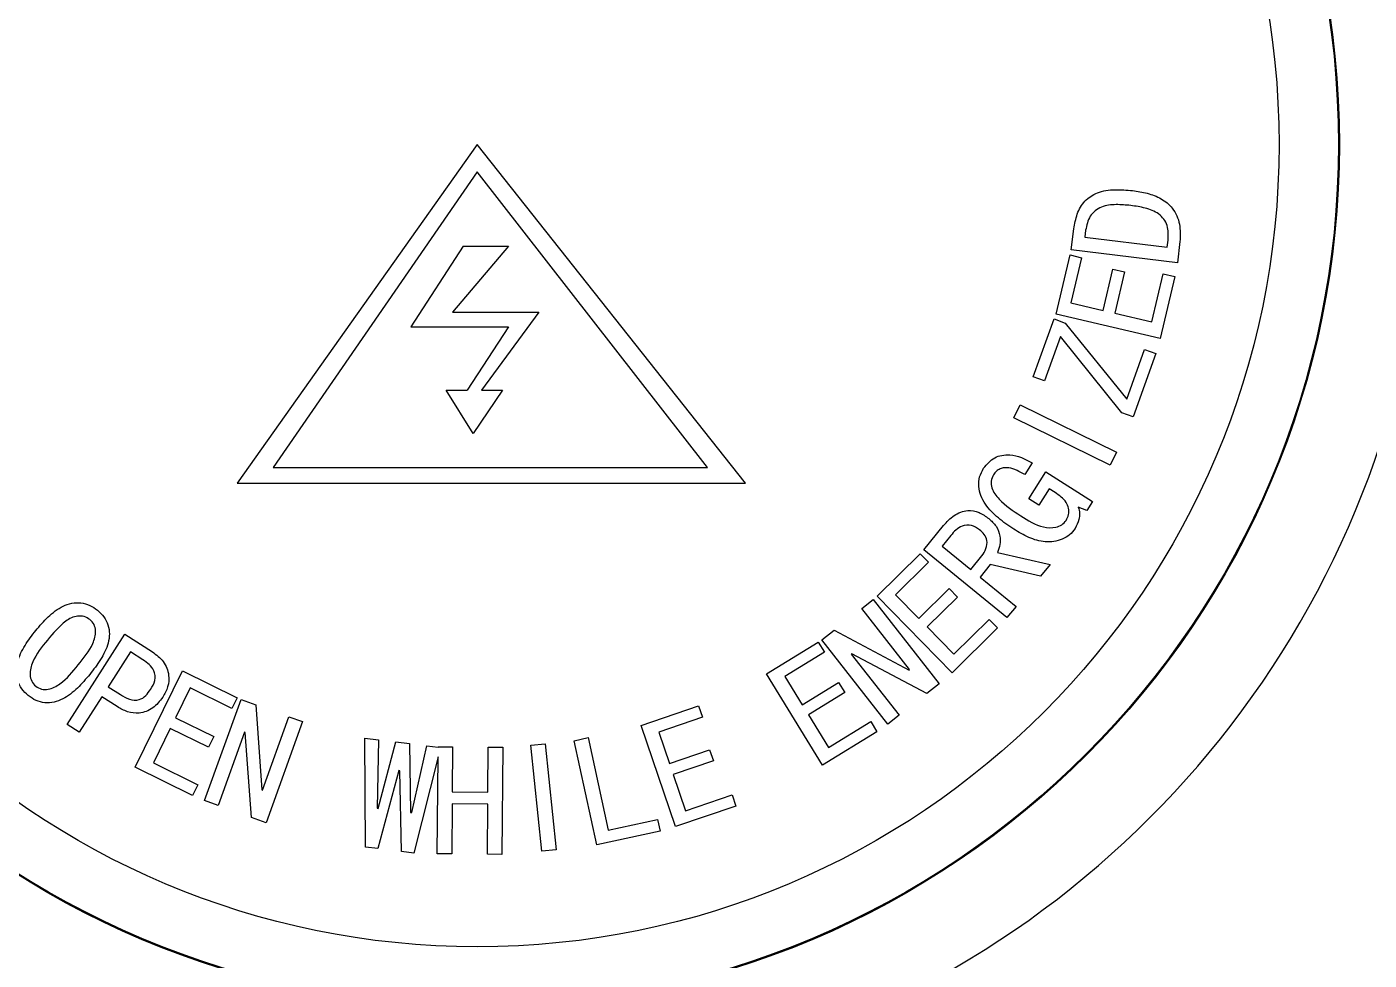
# Model space of a CAD drawing. Header units: millimetres. Extents: x 1846 to 4892, y 508 to 2661.
# Drawn here: x 4079.3 to 4192.2, y 2147.1 to 2225.5 of the extents above; entities that cross this region are included whole.
import ezdxf

# ---------------------------------------------------------------- set-up
doc = ezdxf.new("R2010")
doc.units = ezdxf.units.MM

msp = doc.modelspace()

# ---------------------------------------------------------------- linework, layer by layer
at = {"color": 7, "linetype": 'Continuous', "lineweight": 25}
for p, q in [((4117.19, 2215.665), (4097.012, 2187.204)), ((4139.762, 2187.204), (4117.19, 2215.665)), ((4117.19, 2213.372), (4100.035, 2188.507)), ((4136.567, 2188.507), (4117.19, 2213.372)), ((4167.148, 2206.801), (4167.363, 2208.575)), ((4168.353, 2208.454), (4168.283, 2207.881)), ((4168.283, 2207.881), (4175.218, 2207.043)), ((4116.018, 2207.104), (4111.601, 2200.34)), ((4119.815, 2207.104), (4115.121, 2201.583)), ((4116.018, 2207.104), (4119.815, 2207.104)), ((4176.064, 2205.722), (4167.148, 2206.801)), ((4175.218, 2207.043), (4175.289, 2207.616)), ((4176.279, 2207.495), (4176.064, 2205.722)), ((4165.866, 2201.413), (4167.039, 2206.375)), ((4167.039, 2206.375), (4168.012, 2206.145)), ((4168.012, 2206.145), (4167.117, 2202.358)), ((4169.829, 2201.717), (4170.651, 2205.196)), ((4170.651, 2205.196), (4171.624, 2204.966)), ((4171.624, 2204.966), (4170.801, 2201.487)), ((4173.922, 2200.75), (4174.877, 2204.793)), ((4175.85, 2204.563), (4174.616, 2199.344)), ((4174.877, 2204.793), (4175.85, 2204.563)), ((4167.117, 2202.358), (4169.829, 2201.717)), ((4115.121, 2201.583), (4122.368, 2201.583)), ((4122.368, 2201.583), (4117.561, 2195.026)), ((4163.945, 2196.127), (4165.699, 2200.999)), ((4165.699, 2200.999), (4166.642, 2200.659)), ((4174.616, 2199.344), (4165.866, 2201.413)), ((4170.801, 2201.487), (4173.922, 2200.75)), ((4111.601, 2200.34), (4119.815, 2200.34)), ((4119.815, 2200.34), (4116.344, 2195.026)), ((4166.642, 2200.659), (4171.804, 2194.25)), ((4166.229, 2199.515), (4164.888, 2195.788)), ((4171.393, 2193.108), (4166.229, 2199.515)), ((4171.804, 2194.25), (4173.307, 2198.425)), ((4174.251, 2198.086), (4172.336, 2192.768)), ((4173.307, 2198.425), (4174.251, 2198.086)), ((4164.888, 2195.788), (4163.945, 2196.127)), ((4114.569, 2195.026), (4116.344, 2195.026)), ((4116.847, 2191.368), (4114.569, 2195.026)), ((4119.331, 2195.026), (4116.847, 2191.368)), ((4117.561, 2195.026), (4119.331, 2195.026)), ((4162.319, 2192.695), (4162.853, 2193.783)), ((4162.853, 2193.783), (4170.937, 2189.807)), ((4172.336, 2192.768), (4171.393, 2193.108)), ((4170.403, 2188.719), (4162.319, 2192.695)), ((4170.937, 2189.807), (4170.403, 2188.719)), ((4100.035, 2188.507), (4136.567, 2188.507)), ((4163.864, 2188.896), (4163.241, 2187.92)), ((4163.57, 2185.894), (4165.018, 2188.158)), ((4165.018, 2188.158), (4168.921, 2185.66)), ((4097.012, 2187.204), (4139.762, 2187.204)), ((4165.293, 2186.733), (4164.412, 2185.356)), ((4165.781, 2186.421), (4165.293, 2186.733)), ((4164.412, 2185.356), (4163.57, 2185.894)), ((4168.439, 2184.906), (4167.732, 2185.173)), ((4168.921, 2185.66), (4168.439, 2184.906)), ((4154.737, 2181.598), (4156.4, 2183.645)), ((4157.012, 2182.807), (4156.279, 2181.906)), ((4156.279, 2181.906), (4158.694, 2179.945)), ((4150.809, 2177.694), (4154.449, 2181.271)), ((4154.449, 2181.271), (4155.148, 2180.558)), ((4161.737, 2175.908), (4154.737, 2181.598)), ((4158.694, 2179.945), (4159.626, 2181.091)), ((4160.945, 2181.376), (4165.363, 2180.37)), ((4155.148, 2180.558), (4152.371, 2177.829)), ((4160.337, 2180.376), (4159.472, 2179.312)), ((4164.563, 2179.388), (4160.337, 2180.376)), ((4165.363, 2180.37), (4164.563, 2179.388)), ((4154.326, 2175.84), (4156.877, 2178.347)), ((4156.877, 2178.347), (4157.577, 2177.634)), ((4159.472, 2179.312), (4162.501, 2176.85)), ((4149.526, 2176.669), (4150.479, 2177.417)), ((4150.479, 2177.417), (4156.033, 2170.333)), ((4157.115, 2171.277), (4150.809, 2177.694)), ((4152.371, 2177.829), (4154.326, 2175.84)), ((4157.577, 2177.634), (4155.026, 2175.127)), ((4153.553, 2171.532), (4149.526, 2176.669)), ((4162.501, 2176.85), (4161.737, 2175.908)), ((4155.026, 2175.127), (4157.275, 2172.839)), ((4160.942, 2175.037), (4157.115, 2171.277)), ((4157.275, 2172.839), (4160.24, 2175.751)), ((4160.24, 2175.751), (4160.942, 2175.037)), ((4082.705, 2166.93), (4087.572, 2174.513)), ((4087.572, 2174.513), (4089.878, 2173.034)), ((4141.512, 2171.169), (4145.861, 2173.845)), ((4145.861, 2173.845), (4146.384, 2172.993)), ((4146.171, 2174.039), (4147.206, 2174.85)), ((4151.725, 2166.955), (4146.171, 2174.039)), ((4147.206, 2174.85), (4153.512, 2171.501)), ((4088.052, 2173.016), (4086.172, 2170.088)), ((4089.071, 2172.361), (4088.052, 2173.016)), ((4146.384, 2172.993), (4143.066, 2170.952)), ((4148.692, 2172.871), (4148.649, 2172.838)), ((4148.649, 2172.838), (4152.676, 2167.702)), ((4154.996, 2169.52), (4148.692, 2172.871)), ((4088.43, 2163.349), (4092.424, 2171.432)), ((4092.424, 2171.432), (4097.009, 2169.167)), ((4146.228, 2163.502), (4141.512, 2171.169)), ((4143.066, 2170.952), (4144.528, 2168.576)), ((4144.528, 2168.576), (4147.577, 2170.451)), ((4147.577, 2170.451), (4148.101, 2169.6)), ((4153.512, 2171.501), (4153.553, 2171.532)), ((4086.172, 2170.088), (4087.192, 2169.433)), ((4093.068, 2169.998), (4091.828, 2167.493)), ((4096.567, 2168.269), (4093.068, 2169.998)), ((4148.101, 2169.6), (4145.052, 2167.724)), ((4156.033, 2170.333), (4154.996, 2169.52)), ((4085.632, 2169.246), (4083.724, 2166.275)), ((4086.919, 2168.422), (4085.632, 2169.246)), ((4094.274, 2160.53), (4097.335, 2169.029)), ((4097.009, 2169.167), (4096.567, 2168.269)), ((4097.335, 2169.029), (4098.579, 2168.58)), ((4098.579, 2168.58), (4099.091, 2161.434)), ((4130.986, 2166.846), (4135.808, 2168.487)), ((4135.808, 2168.487), (4136.13, 2167.544)), ((4091.828, 2167.493), (4095.042, 2165.904)), ((4099.142, 2161.415), (4101.362, 2167.578)), ((4102.504, 2167.167), (4099.444, 2158.668)), ((4101.362, 2167.578), (4102.504, 2167.167)), ((4136.13, 2167.544), (4132.452, 2166.29)), ((4145.052, 2167.724), (4146.734, 2164.989)), ((4146.734, 2164.989), (4150.276, 2167.167)), ((4150.276, 2167.167), (4150.801, 2166.315)), ((4152.676, 2167.702), (4151.725, 2166.955)), ((4083.724, 2166.275), (4082.705, 2166.93)), ((4091.385, 2166.594), (4089.96, 2163.711)), ((4094.6, 2165.005), (4091.385, 2166.594)), ((4095.042, 2165.904), (4094.6, 2165.005)), ((4097.639, 2166.282), (4095.419, 2160.118)), ((4097.688, 2166.264), (4097.639, 2166.282)), ((4098.202, 2159.116), (4097.688, 2166.264)), ((4133.878, 2158.347), (4130.986, 2166.846)), ((4132.452, 2166.29), (4133.348, 2163.655)), ((4150.801, 2166.315), (4146.228, 2163.502)), ((4107.79, 2156.62), (4107.751, 2165.783)), ((4107.751, 2165.783), (4108.897, 2165.641)), ((4108.897, 2165.641), (4108.775, 2159.887)), ((4108.878, 2159.875), (4110.357, 2165.464)), ((4110.357, 2165.464), (4111.506, 2165.321)), ((4111.506, 2165.321), (4111.589, 2159.542)), ((4111.695, 2159.528), (4112.966, 2165.142)), ((4112.966, 2165.142), (4113.915, 2165.026)), ((4113.915, 2165.026), (4113.915, 2165.051)), ((4113.915, 2165.051), (4115.126, 2165.042)), ((4115.126, 2165.042), (4115.093, 2161.252)), ((4118.093, 2161.227), (4118.126, 2165.016)), ((4118.126, 2165.016), (4119.336, 2165.005)), ((4119.336, 2165.005), (4119.258, 2156.005)), ((4121.7, 2165.183), (4122.901, 2165.307)), ((4122.622, 2156.266), (4121.7, 2165.183)), ((4122.901, 2165.307), (4123.823, 2156.391)), ((4125.34, 2165.562), (4126.518, 2165.817)), ((4127.247, 2156.812), (4125.34, 2165.562)), ((4126.518, 2165.817), (4128.214, 2158.04)), ((4133.348, 2163.655), (4136.728, 2164.807)), ((4136.728, 2164.807), (4137.05, 2163.863)), ((4089.96, 2163.711), (4093.695, 2161.865)), ((4113.908, 2164.197), (4111.858, 2156.121)), ((4113.837, 2156.051), (4113.908, 2164.197)), ((4137.05, 2163.863), (4133.67, 2162.711)), ((4093.251, 2160.966), (4088.43, 2163.349)), ((4110.591, 2163.052), (4108.833, 2156.493)), ((4110.695, 2163.039), (4110.591, 2163.052)), ((4110.816, 2156.249), (4110.695, 2163.039)), ((4133.67, 2162.711), (4134.703, 2159.678)), ((4093.695, 2161.865), (4093.251, 2160.966)), ((4099.091, 2161.434), (4099.142, 2161.415)), ((4095.419, 2160.118), (4094.274, 2160.53)), ((4115.085, 2160.252), (4115.048, 2156.042)), ((4118.085, 2160.227), (4115.085, 2160.252)), ((4115.093, 2161.252), (4118.093, 2161.227)), ((4134.703, 2159.678), (4138.629, 2161.015)), ((4138.629, 2161.015), (4138.949, 2160.072)), ((4108.775, 2159.887), (4108.878, 2159.875)), ((4111.589, 2159.542), (4111.695, 2159.528)), ((4118.048, 2156.016), (4118.085, 2160.227)), ((4138.949, 2160.072), (4133.878, 2158.347)), ((4099.444, 2158.668), (4098.202, 2159.116)), ((4128.214, 2158.04), (4132.358, 2158.944)), ((4132.358, 2158.944), (4132.568, 2157.971)), ((4132.568, 2157.971), (4127.247, 2156.812)), ((4108.833, 2156.493), (4107.79, 2156.62)), ((4111.858, 2156.121), (4110.816, 2156.249)), ((4115.048, 2156.042), (4113.837, 2156.051)), ((4119.258, 2156.005), (4118.048, 2156.016)), ((4123.823, 2156.391), (4122.622, 2156.266))]:
    msp.add_line(p, q, dxfattribs=at)
for radius in [72.5, 72.418, 67.42]:
    msp.add_circle((4117.19, 2215.665), radius, dxfattribs=at)
for start, end in [(190.6021, 259.3979), (280.6021, 349.3979)]:
    msp.add_arc((4117.19, 2215.665), 80, start, end, dxfattribs=at)
for points, knots in [([(4167.363, 2208.575), (4167.434, 2208.993), (4167.576, 2209.827), (4168.214, 2210.966), (4169.381, 2211.718), (4170.812, 2211.915), (4171.804, 2211.829), (4172.3, 2211.786)], [0, 0, 0, 0, 0.1870649, 0.3734297, 0.5592453, 0.7792922, 1, 1, 1, 1]), ([(4172.3, 2211.786), (4172.712, 2211.722), (4173.536, 2211.595), (4174.722, 2211.166), (4175.767, 2210.308), (4176.352, 2208.973), (4176.303, 2207.988), (4176.279, 2207.495)], [0, 0, 0, 0, 0.18736448, 0.37442493, 0.56063137, 0.77992698, 1, 1, 1, 1]), ([(4172.148, 2210.534), (4171.737, 2210.572), (4170.915, 2210.647), (4169.861, 2210.525), (4169.132, 2210.114), (4168.566, 2209.485), (4168.438, 2208.866), (4168.353, 2208.454)], [0, 0, 0, 0, 0.2508645, 0.5008218, 0.6258859, 0.7509553, 1, 1, 1, 1]), ([(4175.289, 2207.616), (4175.305, 2208.033), (4175.329, 2208.659), (4174.952, 2209.409), (4174.352, 2209.986), (4173.364, 2210.352), (4172.554, 2210.474), (4172.148, 2210.534)], [0, 0, 0, 0, 0.2491512, 0.3742584, 0.4992728, 0.7491603, 1, 1, 1, 1]), ([(4159.769, 2188.452), (4160.051, 2188.792), (4160.615, 2189.472), (4161.888, 2189.644), (4162.976, 2189.404), (4163.568, 2189.066), (4163.864, 2188.896)], [0, 0, 0, 0, 0.2788964, 0.5578251, 0.7786952, 1, 1, 1, 1]), ([(4163.241, 2187.92), (4162.804, 2188.173), (4162.259, 2188.489), (4161.513, 2188.509), (4161.149, 2188.419), (4160.832, 2188.212), (4160.686, 2188.012), (4160.613, 2187.912)], [0, 0, 0, 0, 0.4988165, 0.6242231, 0.7494415, 0.874624, 1, 1, 1, 1]), ([(4162.305, 2183.331), (4161.864, 2183.633), (4160.983, 2184.235), (4159.85, 2185.379), (4159.301, 2186.655), (4159.387, 2187.743), (4159.642, 2188.216), (4159.769, 2188.452)], [0, 0, 0, 0, 0.2509218, 0.5013544, 0.7498363, 0.8748612, 1, 1, 1, 1]), ([(4160.613, 2187.912), (4160.526, 2187.738), (4160.352, 2187.391), (4160.457, 2186.599), (4161.299, 2185.506), (4162.257, 2184.874), (4162.898, 2184.452)], [0, 0, 0, 0, 0.1247529, 0.2495, 0.4985308, 1, 1, 1, 1]), ([(4166.716, 2184.072), (4166.8, 2184.231), (4166.967, 2184.548), (4166.953, 2185.102), (4166.629, 2185.823), (4166.13, 2186.174), (4165.781, 2186.421)], [0, 0, 0, 0, 0.1868638, 0.3733714, 0.5602028, 1, 1, 1, 1]), ([(4167.732, 2185.173), (4167.779, 2185.006), (4167.874, 2184.67), (4167.798, 2184.04), (4167.596, 2183.641), (4167.473, 2183.397)], [0, 0, 0, 0, 0.2797111, 0.5602706, 1, 1, 1, 1]), ([(4156.4, 2183.645), (4156.679, 2183.945), (4157.237, 2184.544), (4158.345, 2185.003), (4159.421, 2184.796), (4159.942, 2184.415), (4160.203, 2184.224)], [0, 0, 0, 0, 0.280695, 0.5598608, 0.7792695, 1, 1, 1, 1]), ([(4160.203, 2184.224), (4160.426, 2184.022), (4160.872, 2183.62), (4161.179, 2182.818), (4161.191, 2182.039), (4161.027, 2181.597), (4160.945, 2181.376)], [0, 0, 0, 0, 0.2803832, 0.559221, 0.7797503, 1, 1, 1, 1]), ([(4162.898, 2184.452), (4163.506, 2184.068), (4164.416, 2183.494), (4165.686, 2183.418), (4166.371, 2183.661), (4166.601, 2183.935), (4166.716, 2184.072)], [0, 0, 0, 0, 0.5010763, 0.7499661, 0.8751624, 1, 1, 1, 1]), ([(4159.437, 2183.282), (4159.215, 2183.432), (4158.773, 2183.729), (4157.758, 2183.644), (4157.295, 2183.125), (4157.012, 2182.807)], [0, 0, 0, 0, 0.280727, 0.5596165, 1, 1, 1, 1]), ([(4159.626, 2181.091), (4159.756, 2181.286), (4160.015, 2181.674), (4160.116, 2182.353), (4159.847, 2182.914), (4159.574, 2183.16), (4159.437, 2183.282)], [0, 0, 0, 0, 0.2804879, 0.5596746, 0.7791971, 1, 1, 1, 1]), ([(4167.473, 2183.397), (4167.324, 2183.206), (4167.028, 2182.823), (4166.171, 2182.358), (4164.948, 2182.164), (4163.543, 2182.597), (4162.718, 2183.086), (4162.305, 2183.331)], [0, 0, 0, 0, 0.1250554, 0.2501566, 0.4991693, 0.7492179, 1, 1, 1, 1]), ([(4080.077, 2174.822), (4080.412, 2175.212), (4081.082, 2175.991), (4082.111, 2176.802), (4083.093, 2177.143), (4083.873, 2177.178), (4084.633, 2176.971), (4085.054, 2176.67), (4085.264, 2176.52)], [0, 0, 0, 0, 0.2504339, 0.5002214, 0.6252151, 0.7501399, 0.8749892, 1, 1, 1, 1]), ([(4085.264, 2176.52), (4085.454, 2176.346), (4085.832, 2175.998), (4086.185, 2175.297), (4086.299, 2174.528), (4086.146, 2173.505), (4085.555, 2172.345), (4084.932, 2171.534), (4084.621, 2171.128)], [0, 0, 0, 0, 0.1250284, 0.2498723, 0.3747685, 0.4997331, 0.7495573, 1, 1, 1, 1]), ([(4084.632, 2175.742), (4084.475, 2175.841), (4084.16, 2176.038), (4083.591, 2176.043), (4083.053, 2175.911), (4082.125, 2175.295), (4081.533, 2174.588), (4081.059, 2174.023)], [0, 0, 0, 0, 0.1245429, 0.249367, 0.3743477, 0.4995619, 1, 1, 1, 1]), ([(4083.638, 2171.928), (4084.105, 2172.495), (4084.802, 2173.343), (4085.17, 2174.604), (4085.016, 2175.343), (4084.76, 2175.609), (4084.632, 2175.742)], [0, 0, 0, 0, 0.5018779, 0.7501176, 0.8751431, 1, 1, 1, 1]), ([(4079.441, 2169.356), (4079.25, 2169.533), (4078.868, 2169.886), (4078.518, 2170.598), (4078.403, 2171.375), (4078.548, 2172.411), (4079.132, 2173.591), (4079.762, 2174.412), (4080.077, 2174.822)], [0, 0, 0, 0, 0.1250093, 0.2498545, 0.3747778, 0.4997916, 0.7495853, 1, 1, 1, 1]), ([(4081.059, 2174.023), (4080.586, 2173.445), (4079.878, 2172.58), (4079.533, 2171.292), (4079.688, 2170.543), (4079.945, 2170.27), (4080.073, 2170.134)], [0, 0, 0, 0, 0.5017515, 0.7500962, 0.875224, 1, 1, 1, 1]), ([(4089.878, 2173.034), (4090.213, 2172.783), (4090.88, 2172.284), (4091.325, 2171.158), (4091.228, 2170.073), (4090.909, 2169.503), (4090.749, 2169.217)], [0, 0, 0, 0, 0.2804232, 0.5591036, 0.7791827, 1, 1, 1, 1]), ([(4080.073, 2170.134), (4080.232, 2170.037), (4080.549, 2169.842), (4081.312, 2169.857), (4082.475, 2170.489), (4083.172, 2171.351), (4083.638, 2171.928)], [0, 0, 0, 0, 0.124682, 0.2497052, 0.4982071, 1, 1, 1, 1]), ([(4089.728, 2169.874), (4089.874, 2170.116), (4090.164, 2170.595), (4090.062, 2171.675), (4089.448, 2172.1), (4089.071, 2172.361)], [0, 0, 0, 0, 0.28242195, 0.55927888, 1, 1, 1, 1]), ([(4084.621, 2171.128), (4084.285, 2170.738), (4083.613, 2169.958), (4082.592, 2169.139), (4081.62, 2168.768), (4080.84, 2168.711), (4080.074, 2168.905), (4079.652, 2169.206), (4079.441, 2169.356)], [0, 0, 0, 0, 0.2504428, 0.5002887, 0.6252796, 0.7501774, 0.8749961, 1, 1, 1, 1]), ([(4087.192, 2169.433), (4087.432, 2169.293), (4087.91, 2169.013), (4088.737, 2168.903), (4089.353, 2169.336), (4089.603, 2169.694), (4089.728, 2169.874)], [0, 0, 0, 0, 0.281389, 0.5593941, 0.7788242, 1, 1, 1, 1]), ([(4090.749, 2169.217), (4090.496, 2168.885), (4089.991, 2168.222), (4088.85, 2167.805), (4087.771, 2167.94), (4087.203, 2168.261), (4086.919, 2168.422)], [0, 0, 0, 0, 0.280177, 0.5589416, 0.7790938, 1, 1, 1, 1])]:
    msp.add_open_spline(points, degree=3, knots=knots, dxfattribs=at)

doc.saveas('drawing.dxf')
